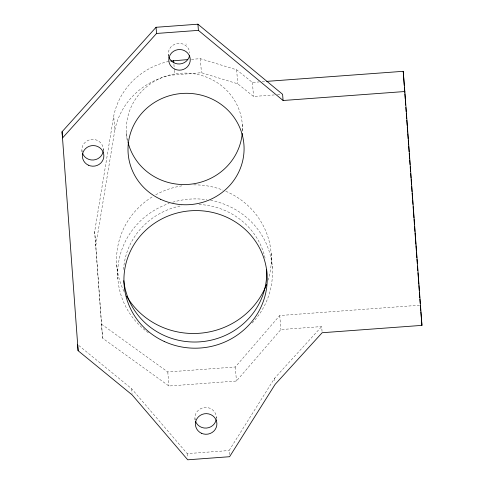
<?xml version="1.0" encoding="UTF-8"?>
<svg xmlns="http://www.w3.org/2000/svg" width="484" height="484" viewBox="0 0 484 484"><rect width="100%" height="100%" fill="white"/><g stroke="black" fill="none" stroke-linecap="round" stroke-linejoin="round"><path stroke-width="0.36" stroke-dasharray="2.42 1.81" d="M322.048 331.358L321.66 326.561L280.883 329.562L236.446 381.023L168.922 386.002L102.56 338.159L94.664 231.576L113.704 116.093A72.049 69.158 -4.6 0 1 169.327 61.286M102.56 338.159L95.79 245.612L114.835 130.129L113.704 116.093M229.428 454.657L229.101 450.543L274.622 378.21L321.66 326.561M101.428 324.123L167.791 371.966L235.315 366.987L279.752 315.526L419.567 305.222M274.404 94.924L253.543 96.467L237.771 83.829L201.447 72.715L171.167 75.171A72.049 69.158 -4.6 0 0 114.835 130.129M191.422 59.332L200.322 58.679L236.64 69.799L252.412 82.431L259.2 81.929M262.213 81.705L265.232 81.481M277.386 94.707L281.113 94.434M78.783 345.497L131.666 388.749L187.229 453.629L229.101 450.543M185.977 43.935L186.34 44.353M279.752 315.526L280.883 329.562M271.149 253.489L272.274 267.525M252.412 82.431L253.543 96.467M274.622 378.21L274.954 382.324M242.315 124.557L242.974 132.791M236.64 69.799L237.771 83.829M235.315 366.987L236.446 381.023M200.322 58.679L201.447 72.715M216.378 416.99L216.487 418.364M173.919 64.342L174.161 67.294M174.397 70.247L174.754 74.681M168.299 54.462L168.468 56.519M194.931 418.569L195.046 419.943M187.229 453.629L187.502 457.059M167.791 371.966L168.922 386.002M126.518 133.094L127.244 142.078M131.666 388.749L132.053 393.546M116.753 264.875L117.884 278.911M103.346 148.921L103.515 150.978M94.664 231.576L95.79 245.612M81.905 150.506L82.014 151.873M123.559 269.485A71.674 68.788 -4.6 0 1 181.887 205.67M199.057 204.49A71.674 68.788 -4.6 0 1 265.444 259.781M127.703 141.032A58.056 55.72 -4.6 0 1 179.588 73.314A58.056 55.72 -4.6 0 1 242.393 131.116M82.092 151.843A10.751 10.321 -4.6 0 1 91.875 139.422A10.751 10.321 -4.6 0 1 103.352 150.276M168.656 56.459A10.751 10.321 -4.6 0 1 177.223 43.512A10.751 10.321 -4.6 0 1 189.746 52.883M195.125 419.906A10.751 10.321 -4.6 0 1 204.901 407.492A10.751 10.321 -4.6 0 1 216.384 418.339M225.834 191.271A77.404 74.294 -4.6 0 1 268.057 280.127M124.019 291.447A77.404 74.294 -4.6 0 1 153.162 196.286M155.745 194.798A77.404 74.294 -4.6 0 1 182.583 185.747M193.757 184.87A77.404 74.294 -4.6 0 1 223.082 190.151M210.552 200.309A77.404 74.294 -4.6 0 1 268.941 250.579A77.404 74.294 -4.6 0 1 250.984 324.25M148.388 332.774A77.404 74.294 -4.6 0 1 118.598 262.364A77.404 74.294 -4.6 0 1 169.164 203.359M172.703 202.221A77.404 74.294 -4.6 0 1 206.892 199.698"/><path stroke-width="0.73" d="M78.118 350.719L62.055 131.763L156.048 27.285L197.914 24.2L282.602 94.32L283.098 100.497L404.836 91.518L421.945 325.375L322.156 332.732L275.118 384.381L229.597 456.714L187.725 459.8L132.162 394.92L78.118 350.719L77.621 344.548M283.098 100.497L198.41 30.371L156.544 33.456L62.551 137.934L62.055 131.763M170.755 61.038L187.713 59.605M266.738 81.373L403.214 71.311L404.836 91.518M420.378 305.912L420.741 310.407M420.856 311.902L421.945 325.375M197.914 24.2L198.41 30.371M173.623 60.645L173.804 62.86M156.048 27.285L156.544 33.456M403.214 71.311L404.255 85.601M404.37 87.102L404.751 92.365M404.86 93.872L405.247 99.135M405.356 100.636L405.689 105.149M405.852 107.406L406.185 111.919M406.294 113.419L406.675 118.683M406.79 120.189L407.171 125.453M407.28 126.953L407.667 132.217M407.776 133.723L408.163 138.987M408.272 140.493L408.605 145M408.714 146.507L409.095 151.77M409.21 153.277L409.591 158.54M409.7 160.041L410.033 164.554M410.196 166.811L410.529 171.318M410.692 173.574L411.025 178.088M411.134 179.594L411.515 184.858M411.63 186.358L412.011 191.622M412.12 193.128L412.507 198.392M412.616 199.892L412.949 204.405M413.112 206.662L413.445 211.175M413.554 212.676L413.935 217.939M414.05 219.446L414.431 224.709M414.54 226.209L414.927 231.473M415.036 232.979L415.423 238.243M415.532 239.749L415.865 244.257M415.974 245.763L416.355 251.027M416.47 252.533L416.851 257.797M416.96 259.297L417.293 263.81M417.456 266.067L417.789 270.574M417.952 272.831L418.285 277.344M418.394 278.851L418.775 284.114M418.89 285.614L419.271 290.878M419.38 292.384L419.767 297.648M419.876 299.148L420.209 303.662M266.648 269.431A71.674 68.788 -4.6 0 1 200.485 341.795A71.674 68.788 -4.6 0 1 123.801 280.714M242.236 133.312A58.056 55.72 -4.6 0 1 188.863 184.368A58.056 55.72 -4.6 0 1 128.048 142.459M103.177 151.613A10.751 10.321 -4.6 0 1 93.376 160.004A10.751 10.321 -4.6 0 1 82.462 153.138M189.577 55.575A10.751 10.321 -4.6 0 1 179.776 63.967A10.751 10.321 -4.6 0 1 168.862 57.1M216.203 419.682A10.751 10.321 -4.6 0 1 206.408 428.074A10.751 10.321 -4.6 0 1 195.494 421.207M266.563 284.417A77.404 74.294 -4.6 0 1 200.152 333.216A77.404 74.294 -4.6 0 1 126.542 296.105M160.615 199.299A58.056 55.72 -4.6 0 0 243.942 144.77A58.056 55.72 -4.6 0 0 153.573 103.044A58.056 55.72 -4.6 0 0 160.615 199.299M88.415 165.195A10.751 10.321 -4.6 0 0 103.842 155.098A10.751 10.321 -4.6 0 0 87.108 147.366A10.751 10.321 -4.6 0 0 88.415 165.195M174.809 69.151A10.751 10.321 -4.6 0 0 190.242 59.054A10.751 10.321 -4.6 0 0 173.508 51.328A10.751 10.321 -4.6 0 0 174.809 69.151M164.185 341.438A71.674 68.788 -4.6 0 0 267.053 274.119A71.674 68.788 -4.6 0 0 155.491 222.61A71.674 68.788 -4.6 0 0 164.185 341.438M201.441 433.259A10.751 10.321 -4.6 0 0 216.874 423.161A10.751 10.321 -4.6 0 0 200.14 415.435A10.751 10.321 -4.6 0 0 201.441 433.259"/></g></svg>
